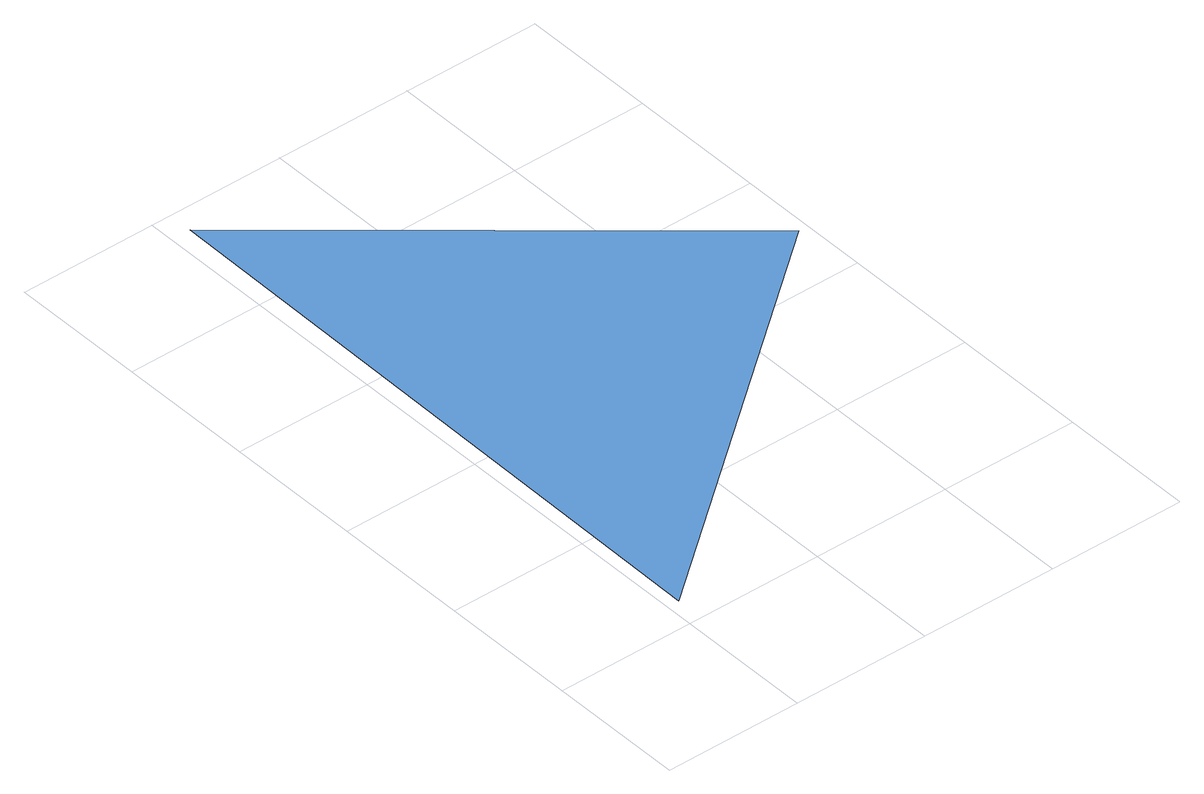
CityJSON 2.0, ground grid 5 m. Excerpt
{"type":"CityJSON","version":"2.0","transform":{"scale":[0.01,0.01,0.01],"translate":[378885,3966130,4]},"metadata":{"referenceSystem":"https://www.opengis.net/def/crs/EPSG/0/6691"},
"CityObjects":{
"waterbody1":{"type":"WaterBody","attributes":{"name":"さいたま市内水浸水想定区域","class":"1140","function":"4","InlandFloodingRiskAttribute.description":"1","InlandFloodingRiskAttribute.rankOrg":"1"},"geometry":[{"type":"MultiSurface","lod":"1","boundaries":[[[0,1,2]]]}]}
},
"vertices":[
[70,2405,101],[38,94,107],[1465,1230,97]
]}
